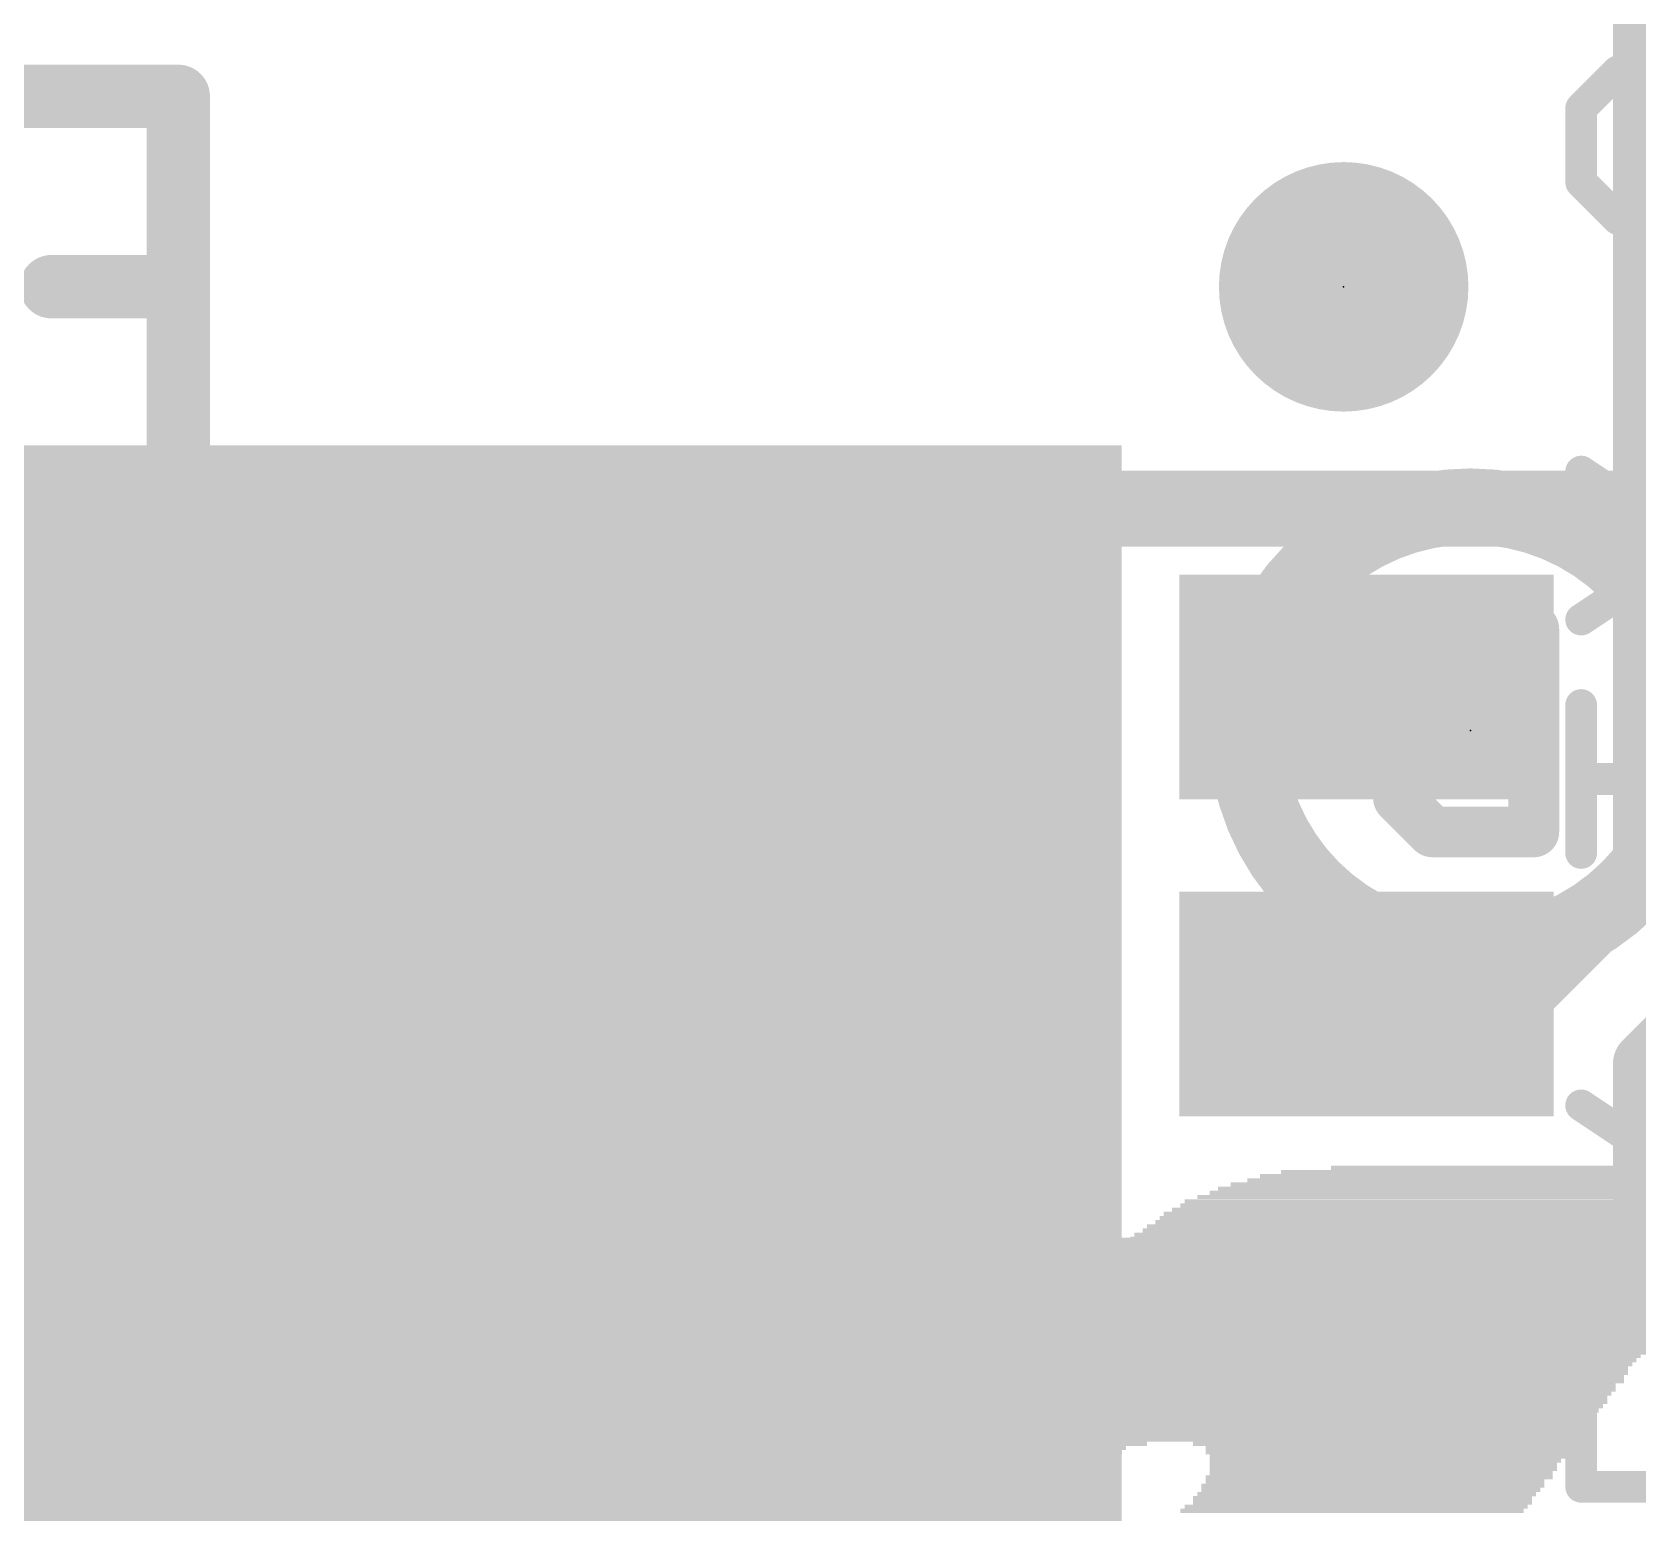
# Model space of a CAD drawing. Extents: x -8.2 to 30.2, y -5.3 to 52.8.
# Drawn here: x 15.95 to 22.39, y 32.68 to 38.61 of the extents above; entities that cross this region are included whole.
import ezdxf

# ---------------------------------------------------------------- set-up
doc = ezdxf.new("R2010")
doc.units = 0
for name, color, linetype in [('1', 12, 'CONTINUOUS'), ('16', 5, 'CONTINUOUS'), ('18', 110, 'CONTINUOUS'), ('21', 40, 'CONTINUOUS'), ('22', 6, 'CONTINUOUS'), ('23', 53, 'CONTINUOUS'), ('24', 53, 'CONTINUOUS')]:
    doc.layers.add(name, color=color, linetype=linetype)

# ---------------------------------------------------------------- blocks, each defined once
blk = doc.blocks.new('RECT')
blk.add_solid([(-0.5, -0.5), (0.5, -0.5), (-0.5, 0.5), (0.5, 0.5)])
blk = doc.blocks.new('PIE')
at = {"const_width": 0.5}
blk.add_lwpolyline([(0, -0.25, 1), (0, 0.25, 1), (0, -0.25)], format="xyb", dxfattribs=at)
blk = doc.blocks.new('ROUNDV')
at = {"const_width": 0.5}
blk.add_lwpolyline([(0, -0.25, 1), (0, 0.25, 1), (0, -0.25)], format="xyb", dxfattribs=at)

msp = doc.modelspace()

# ---------------------------------------------------------------- linework, layer by layer
at = {"layer": '1'}
for points, const_width in [([(22.4155, 35.2425), (22.4155, 39.6875)], 0.254), ([(0.127, 36.703), (25.527, 36.703)], 0.3048), ([(21.891, 34.718), (22.4155, 35.2425)], 0.254), ([(22.4155, 34.4805), (22.9235, 34.9885)], 0.254), ([(21.3, 34.718), (21.891, 34.718)], 0.254), ([(22.4155, 33.8455), (22.4155, 34.4805)], 0.254), ([(22.018, 33.448), (22.4155, 33.8455)], 0.254), ([(21.3, 33.448), (22.018, 33.448)], 0.254)]:
    msp.add_lwpolyline(points, dxfattribs=dict(at, const_width=const_width))
at = {"layer": '1', "const_width": 0.127}
for points in [[(22.4604, 35.1976, 1), (22.3706, 35.2874)], [(22.352, 35.2425, 1), (22.479, 35.2425)], [(21.3, 34.7815, 1), (21.3, 34.6545)], [(21.8461, 34.7629, 1), (21.9359, 34.6731)], [(21.891, 34.6545, 1), (21.891, 34.7815)], [(22.479, 34.4805, 1), (22.352, 34.4805)], [(22.3706, 34.5254, 1), (22.4604, 34.4356)], [(22.4604, 33.8006, 1), (22.3706, 33.8904)], [(22.352, 33.8455, 1), (22.479, 33.8455)], [(21.3, 33.5115, 1), (21.3, 33.3845)], [(21.9731, 33.4929, 1), (22.0629, 33.4031)], [(22.018, 33.3845, 1), (22.018, 33.5115)]]:
    msp.add_lwpolyline(points, format="xyb", dxfattribs=at)
at = {"layer": '16'}
for points, const_width in [([(0, 36.703), (25.4, 36.703)], 0.3048), ([(18.669, 32.258), (20.066, 33.655)], 0.254), ([(20.066, 33.655), (24.13, 33.655)], 0.254)]:
    msp.add_lwpolyline(points, dxfattribs=dict(at, const_width=const_width))
at = {"layer": '16', "const_width": 0.127}
for points in [[(20.066, 33.7185, 1), (20.066, 33.5915)], [(20.1109, 33.6101, 1), (20.0211, 33.6999)]]:
    msp.add_lwpolyline(points, format="xyb", dxfattribs=at)
at = {"layer": '21', "const_width": 0.127}
for points in [[(22.309, 38.4562), (22.1607, 38.3079)], [(22.4573, 38.4562), (22.309, 38.4562)], [(22.1607, 38.3079), (22.1607, 38.0113)], [(22.1607, 38.0113), (22.309, 37.863)], [(22.1607, 36.2585), (23.0505, 36.8517)], [(22.1607, 36.8517), (23.0505, 36.2585)], [(22.1607, 35.323), (22.1607, 35.9162)], [(23.0505, 35.6196), (22.1607, 35.6196)], [(22.1607, 33.7185), (23.0505, 34.3117)], [(22.1607, 34.3117), (23.0505, 33.7185)], [(22.1607, 33.2279), (22.309, 33.3762)], [(22.309, 33.3762), (22.6056, 33.3762)], [(22.1607, 32.783), (22.1607, 33.2279)], [(23.0505, 32.783), (22.1607, 32.783)]]:
    msp.add_lwpolyline(points, dxfattribs=at)
at = {"layer": '21', "const_width": 0.0635}
for points in [[(22.309, 38.4879, 1), (22.309, 38.4244)], [(22.3315, 38.4337, 1), (22.2866, 38.4786)], [(22.1925, 38.3079, 1), (22.129, 38.3079)], [(22.1383, 38.3303, 1), (22.1832, 38.2854)], [(22.1832, 38.0337, 1), (22.1383, 37.9888)], [(22.129, 38.0113, 1), (22.1925, 38.0113)], [(22.2866, 37.8405, 1), (22.3315, 37.8854)], [(22.1784, 36.8781, 1), (22.1431, 36.8253)], [(22.1431, 36.2849, 1), (22.1784, 36.2321)], [(22.1925, 35.9162, 1), (22.129, 35.9162)], [(22.1607, 35.6513, 1), (22.1607, 35.5878)], [(22.129, 35.323, 1), (22.1925, 35.323)], [(22.1784, 34.3381, 1), (22.1431, 34.2853)], [(22.1431, 33.7449, 1), (22.1784, 33.6921)], [(22.309, 33.4079, 1), (22.309, 33.3444)], [(22.3315, 33.3537, 1), (22.2866, 33.3986)], [(22.1925, 33.2279, 1), (22.129, 33.2279)], [(22.1383, 33.2503, 1), (22.1832, 33.2054)], [(22.1607, 32.8147, 1), (22.1607, 32.7512)], [(22.129, 32.783, 1), (22.1925, 32.783)]]:
    msp.add_lwpolyline(points, format="xyb", dxfattribs=at)
at = {"layer": '22'}
for points, const_width in [([(15.522, 38.3553), (16.5389, 38.3553)], 0.254), ([(16.5389, 38.3553), (16.5389, 36.83)], 0.254), ([(16.5389, 37.5926), (16.0305, 37.5926)], 0.254), ([(16.5389, 36.83), (15.522, 36.83)], 0.254), ([(21.5643, 36.2211), (21.4287, 36.0855)], 0.2032), ([(21.971, 36.2211), (21.5643, 36.2211)], 0.2032), ([(21.971, 35.4076), (21.971, 36.2211)], 0.2032), ([(21.4287, 36.0855), (21.4287, 35.9499)], 0.2032), ([(21.4287, 35.9499), (21.5643, 35.8143)], 0.2032), ([(21.5643, 35.8143), (21.4287, 35.6788)], 0.2032), ([(21.971, 35.8143), (21.5643, 35.8143)], 0.2032), ([(21.4287, 35.6788), (21.4287, 35.5432)], 0.2032), ([(21.4287, 35.5432), (21.5643, 35.4076)], 0.2032), ([(21.5643, 35.4076), (21.971, 35.4076)], 0.2032)]:
    msp.add_lwpolyline(points, dxfattribs=dict(at, const_width=const_width))
for points, const_width in [([(16.6024, 38.3553, 1), (16.4754, 38.3553)], 0.127), ([(16.5389, 38.2918, 1), (16.5389, 38.4188)], 0.127), ([(16.0305, 37.6561, 1), (16.0305, 37.5292)], 0.127), ([(16.5389, 37.5292, 1), (16.5389, 37.6561)], 0.127), ([(16.5389, 36.7665, 1), (16.5389, 36.8935)], 0.127), ([(16.4754, 36.83, 1), (16.6024, 36.83)], 0.127), ([(21.717, 34.916, 1), (21.717, 36.712, 1), (21.717, 34.916)], 0.3048), ([(21.5643, 36.2719, 1), (21.5643, 36.1703)], 0.1016), ([(21.6002, 36.1852, 1), (21.5283, 36.257)], 0.1016), ([(22.0218, 36.2211, 1), (21.9202, 36.2211)], 0.1016), ([(21.971, 36.1703, 1), (21.971, 36.2719)], 0.1016), ([(21.4795, 36.0855, 1), (21.3779, 36.0855)], 0.1016), ([(21.3928, 36.1214, 1), (21.4646, 36.0496)], 0.1016), ([(21.4646, 35.9858, 1), (21.3928, 35.914)], 0.1016), ([(21.3779, 35.9499, 1), (21.4795, 35.9499)], 0.1016), ([(21.5643, 35.8651, 1), (21.5643, 35.7635)], 0.1016), ([(21.6002, 35.7784, 1), (21.5283, 35.8503)], 0.1016), ([(21.971, 35.7635, 1), (21.971, 35.8651)], 0.1016), ([(21.5283, 35.7784, 1), (21.6002, 35.8503)], 0.1016), ([(21.4795, 35.6788, 1), (21.3779, 35.6788)], 0.1016), ([(21.3928, 35.7147, 1), (21.4646, 35.6428)], 0.1016), ([(21.4646, 35.5791, 1), (21.3928, 35.5073)], 0.1016), ([(21.3779, 35.5432, 1), (21.4795, 35.5432)], 0.1016), ([(21.5643, 35.4584, 1), (21.5643, 35.3568)], 0.1016), ([(21.5283, 35.3717, 1), (21.6002, 35.4435)], 0.1016), ([(21.9202, 35.4076, 1), (22.0218, 35.4076)], 0.1016), ([(21.971, 35.3568, 1), (21.971, 35.4584)], 0.1016)]:
    msp.add_lwpolyline(points, format="xyb", dxfattribs=dict(at, const_width=const_width))
at = {"layer": '23'}
msp.add_point((21.209, 37.592), dxfattribs=at)
at = {"layer": '24'}
msp.add_point((21.717, 35.814), dxfattribs=at)

# ---------------------------------------------------------------- block references
at = {"layer": '1'}
msp.add_blockref('PIE', (21.209, 37.592), dxfattribs=at)
at = {"layer": '1', "xscale": 1.5, "yscale": 0.9}
for p in [(21.3, 35.988), (21.3, 34.718), (21.3, 33.448)]:
    msp.add_blockref('RECT', p, dxfattribs=at)
at = {"layer": '18', "xscale": 0.9064, "yscale": 0.9064}
for p in [(19.304, 35.941), (19.304, 35.941), (15.748, 35.814), (15.748, 35.814), (19.431, 34.417), (19.431, 34.417), (16.637, 34.29), (16.637, 34.29), (18.161, 33.147), (18.161, 33.147)]:
    msp.add_blockref('ROUNDV', p, dxfattribs=at)
at = {"layer": '21', "xscale": 13.208, "yscale": 5.461}
msp.add_blockref('RECT', (13.716, 34.2265), dxfattribs=at)
at = {"layer": '22', "rotation": 180}
for p, xscale, yscale in [((19.0294, 35.7713), 0.3018, 0.0168), ((19.0378, 35.7881), 0.218, 0.0168), ((19.0378, 35.8049), 0.1844, 0.0167), ((19.0294, 35.7378), 0.3688, 0.0168), ((19.0378, 35.721), 0.3856, 0.0167), ((19.0295, 35.7546), 0.3353, 0.0167), ((19.0378, 35.654), 0.4862, 0.0168), ((19.0462, 35.6707), 0.4694, 0.0167), ((19.0379, 35.7043), 0.4191, 0.0168), ((19.0379, 35.6875), 0.4191, 0.0168), ((19.0546, 35.6037), 0.5532, 0.0168), ((19.0546, 35.5869), 0.5532, 0.0168), ((19.0462, 35.6372), 0.5029, 0.0168), ((19.0462, 35.6204), 0.5029, 0.0167), ((19.063, 35.5199), 0.6371, 0.0168), ((19.0546, 35.5534), 0.5867, 0.0168), ((19.063, 35.5367), 0.6035, 0.0167), ((19.063, 35.5701), 0.5699, 0.0167), ((19.0798, 35.4528), 0.7041, 0.0168), ((19.0713, 35.5031), 0.6538, 0.0168), ((19.0713, 35.4864), 0.6538, 0.0167), ((19.0797, 35.4696), 0.6706, 0.0168), ((19.0881, 35.4025), 0.7544, 0.0168), ((19.0965, 35.3858), 0.7712, 0.0167), ((19.0965, 35.4193), 0.7376, 0.0168), ((19.0798, 35.4361), 0.7041, 0.0167), ((19.1049, 35.3522), 0.8215, 0.0168), ((19.1049, 35.3355), 0.8215, 0.0167), ((19.0965, 35.369), 0.7712, 0.0168), ((19.1049, 35.302), 0.8549, 0.0167), ((19.1133, 35.2852), 0.8717, 0.0168), ((19.1217, 35.2684), 0.8885, 0.0168), ((19.1132, 35.3187), 0.8382, 0.0168), ((19.1301, 35.2014), 0.9723, 0.0167), ((19.1216, 35.2349), 0.922, 0.0168), ((19.13, 35.2181), 0.9388, 0.0168), ((19.13, 35.2517), 0.9052, 0.0167), ((19.1384, 35.1511), 1.0226, 0.0167), ((19.1468, 35.1343), 1.0394, 0.0168), ((19.1384, 35.1678), 0.989, 0.0168), ((19.1301, 35.1846), 0.9723, 0.0168), ((19.1635, 35.0673), 1.1064, 0.0167), ((19.1468, 35.1176), 1.0394, 0.0167), ((19.1552, 35.1008), 1.0561, 0.0168), ((19.1552, 35.084), 1.0561, 0.0168), ((19.1636, 35.0337), 1.1399, 0.0168), ((19.1636, 35.017), 1.1399, 0.0167), ((19.172, 35.0002), 1.1567, 0.0168), ((19.1635, 35.0505), 1.1064, 0.0168), ((19.1719, 34.9834), 1.1902, 0.0168), ((19.1803, 34.9667), 1.207, 0.0167), ((19.1803, 34.9499), 1.207, 0.0168), ((19.1887, 34.9331), 1.2238, 0.0168), ((19.1887, 34.8829), 1.2908, 0.0167), ((19.1887, 34.9164), 1.2573, 0.0167), ((19.1887, 34.8996), 1.2573, 0.0168), ((19.2055, 34.8158), 1.3579, 0.0168), ((19.1971, 34.8661), 1.3076, 0.0168), ((19.2055, 34.8493), 1.3243, 0.0168), ((19.2055, 34.8326), 1.3243, 0.0167), ((19.2138, 34.7655), 1.4082, 0.0168), ((19.2222, 34.7487), 1.425, 0.0168), ((19.2222, 34.7823), 1.3914, 0.0167), ((19.2055, 34.799), 1.3579, 0.0168), ((19.2306, 34.7152), 1.4752, 0.0168), ((19.2306, 34.6985), 1.4752, 0.0167), ((19.239, 34.6817), 1.492, 0.0168), ((19.2139, 34.732), 1.4417, 0.0167), ((19.239, 34.6314), 1.5591, 0.0168), ((19.239, 34.6146), 1.5591, 0.0168), ((19.2306, 34.6649), 1.5088, 0.0168), ((19.239, 34.6482), 1.5255, 0.0167), ((19.2474, 34.5643), 1.6093, 0.0168), ((19.2558, 34.5476), 1.6261, 0.0167), ((19.2474, 34.5979), 1.5759, 0.0167), ((19.2474, 34.5811), 1.5759, 0.0168), ((19.2558, 34.514), 1.6597, 0.0168), ((19.2558, 34.4973), 1.6597, 0.0167), ((19.2558, 34.5308), 1.6261, 0.0168), ((19.2474, 34.4805), 1.6764, 0.0168), ((19.2558, 34.4638), 1.6931, 0.0167), ((19.2642, 34.447), 1.7099, 0.0168), ((19.2642, 34.4302), 1.7099, 0.0168), ((19.2641, 34.4135), 1.7434, 0.0167), ((19.2641, 34.3967), 1.7434, 0.0168), ((19.2641, 34.3799), 1.7434, 0.0168), ((19.2725, 34.3632), 1.7602, 0.0167), ((19.2725, 34.3296), 1.7938, 0.0168), ((19.2725, 34.3129), 1.7938, 0.0167), ((19.2725, 34.2961), 1.7938, 0.0168), ((19.2725, 34.3464), 1.7602, 0.0168), ((19.2725, 34.2626), 1.8272, 0.0168), ((19.2725, 34.2458), 1.8272, 0.0168), ((19.2725, 34.2291), 1.8272, 0.0167), ((19.2642, 34.2794), 1.8105, 0.0167), ((19.2725, 34.2123), 1.8272, 0.0168), ((19.2809, 34.1955), 1.844, 0.0168), ((19.2809, 34.1788), 1.844, 0.0167), ((19.2809, 34.162), 1.844, 0.0168), ((19.2809, 34.1452), 1.8776, 0.0168), ((19.2809, 34.1285), 1.8776, 0.0167), ((19.2809, 34.1117), 1.8776, 0.0168), ((19.2809, 34.0949), 1.8776, 0.0168), ((19.2809, 34.0782), 1.8776, 0.0167), ((19.2809, 34.0614), 1.8776, 0.0168), ((19.2809, 34.0447), 1.8776, 0.0167), ((21.762, 34.0447), 1.6093, 0.0167), ((21.8207, 34.0614), 1.3243, 0.0168), ((19.2809, 34.0279), 1.8776, 0.0168), ((19.2809, 34.0111), 1.8776, 0.0168), ((19.2809, 33.9944), 1.8776, 0.0167), ((19.2893, 33.9776), 1.8943, 0.0168), ((21.6781, 33.9776), 1.9446, 0.0168), ((21.6949, 33.9944), 1.8776, 0.0167), ((21.7201, 34.0111), 1.7937, 0.0168), ((21.7369, 34.0279), 1.7267, 0.0168), ((19.2893, 33.9608), 1.8943, 0.0168), ((19.2893, 33.9441), 1.8943, 0.0167), ((19.2893, 33.9273), 1.8943, 0.0168), ((19.2893, 33.9105), 1.8943, 0.0168), ((21.6195, 33.9105), 2.1291, 0.0168), ((21.6279, 33.9273), 2.1123, 0.0168), ((21.6446, 33.9441), 2.0452, 0.0167), ((21.6614, 33.9608), 1.9781, 0.0168), ((19.2809, 33.877), 1.8776, 0.0168), ((19.2809, 33.8603), 1.8776, 0.0167), ((19.2893, 33.8938), 1.8943, 0.0167), ((19.2893, 33.8435), 1.8608, 0.0168), ((21.5776, 33.8435), 2.2463, 0.0168), ((21.5859, 33.8603), 2.2296, 0.0167), ((21.5943, 33.877), 2.2128, 0.0168), ((21.6111, 33.8938), 2.1793, 0.0167), ((19.2893, 33.8267), 1.8608, 0.0168), ((19.2893, 33.81), 1.8608, 0.0167), ((19.2893, 33.7932), 1.8608, 0.0168), ((19.2893, 33.7764), 1.8608, 0.0168), ((21.5273, 33.7764), 2.3469, 0.0168), ((21.5356, 33.7932), 2.3302, 0.0168), ((21.5524, 33.81), 2.2966, 0.0167), ((21.5608, 33.8267), 2.2799, 0.0168), ((19.2893, 33.7597), 1.8608, 0.0167), ((19.2893, 33.7429), 1.8608, 0.0168), ((19.2893, 33.7261), 1.8273, 0.0168), ((21.4938, 33.7261), 2.3805, 0.0168), ((21.5022, 33.7429), 2.3637, 0.0168), ((21.5189, 33.7597), 2.3637, 0.0167), ((19.2893, 33.7094), 1.8273, 0.0167), ((19.2977, 33.6926), 1.8105, 0.0168), ((19.2893, 33.6758), 1.7937, 0.0168), ((19.2893, 33.6591), 1.7937, 0.0167), ((21.4518, 33.6758), 2.3972, 0.0168), ((21.4518, 33.6591), 2.3972, 0.0167), ((21.4686, 33.6926), 2.3972, 0.0168), ((21.4854, 33.7094), 2.3973, 0.0167), ((19.2893, 33.6423), 1.7937, 0.0168), ((19.2893, 33.6256), 1.7602, 0.0167), ((19.2893, 33.6088), 1.7602, 0.0168), ((19.2893, 33.592), 1.7602, 0.0168), ((21.3932, 33.592), 2.4141, 0.0168), ((21.4267, 33.6256), 2.414, 0.0167), ((21.4183, 33.6088), 2.3972, 0.0168), ((21.4351, 33.6423), 2.3973, 0.0168), ((17.8727, 33.525), 0.4694, 0.0167), ((18.8702, 33.5753), 0.8885, 0.0167), ((18.8618, 33.5585), 0.8717, 0.0168), ((18.8618, 33.5417), 0.8382, 0.0168), ((18.8618, 33.525), 0.8382, 0.0167), ((19.7838, 33.5753), 0.7712, 0.0167), ((19.7838, 33.5585), 0.7376, 0.0168), ((19.7922, 33.5417), 0.7208, 0.0168), ((19.8006, 33.525), 0.6705, 0.0167), ((21.3513, 33.525), 2.3973, 0.0167), ((21.3764, 33.5585), 2.414, 0.0168), ((21.368, 33.5417), 2.3972, 0.0168), ((21.3848, 33.5753), 2.3973, 0.0167), ((17.8476, 33.4579), 0.922, 0.0168), ((17.8559, 33.4747), 0.8717, 0.0167), ((17.8643, 33.4914), 0.7544, 0.0168), ((17.8727, 33.5082), 0.57, 0.0168), ((18.8534, 33.5082), 0.8214, 0.0168), ((18.8534, 33.4914), 0.788, 0.0168), ((18.8618, 33.4747), 0.7712, 0.0167), ((18.8618, 33.4579), 0.7712, 0.0168), ((21.0076, 33.5082), 3.0846, 0.0168), ((21.0076, 33.4914), 3.051, 0.0168), ((20.9992, 33.4579), 3.0008, 0.0168), ((21.0076, 33.4747), 3.0175, 0.0167), ((17.8056, 33.3909), 1.2741, 0.0167), ((17.8141, 33.4076), 1.1903, 0.0168), ((17.8224, 33.4244), 1.14, 0.0168), ((17.8392, 33.4412), 1.0394, 0.0167), ((18.8702, 33.4412), 0.7544, 0.0167), ((18.8702, 33.4244), 0.7209, 0.0168), ((18.8702, 33.4076), 0.7209, 0.0168), ((18.8786, 33.3909), 0.7041, 0.0167), ((20.9992, 33.4412), 2.9672, 0.0167), ((20.9992, 33.4244), 2.9672, 0.0168), ((20.9992, 33.4076), 2.9337, 0.0168), ((20.9908, 33.3909), 2.917, 0.0167), ((17.7638, 33.3406), 1.5255, 0.0167), ((17.7805, 33.3573), 1.425, 0.0168), ((17.7889, 33.3741), 1.3746, 0.0168), ((18.887, 33.3741), 0.6873, 0.0168), ((18.887, 33.3573), 0.6873, 0.0168), ((18.8953, 33.3406), 0.6706, 0.0167), ((20.9908, 33.3741), 2.8834, 0.0168), ((20.9908, 33.3573), 2.8834, 0.0168), ((20.9909, 33.3406), 2.8499, 0.0167), ((17.6967, 33.2735), 1.8273, 0.0168), ((18.0404, 33.2903), 2.3805, 0.0167), ((17.7386, 33.307), 1.6428, 0.0168), ((17.747, 33.3238), 1.5926, 0.0168), ((18.9037, 33.3238), 0.6538, 0.0168), ((18.9121, 33.307), 0.637, 0.0168), ((18.9289, 33.2735), 0.6035, 0.0168), ((20.9825, 33.3238), 2.8331, 0.0168), ((20.9825, 33.307), 2.8331, 0.0168), ((20.9741, 33.2903), 2.8163, 0.0167), ((20.9741, 33.2735), 2.7829, 0.0168), ((17.9146, 33.2065), 2.632, 0.0167), ((17.9482, 33.2232), 2.5649, 0.0168), ((17.9649, 33.24), 2.5314, 0.0167), ((17.9901, 33.2567), 2.4811, 0.0168), ((20.9657, 33.2567), 2.7661, 0.0168), ((20.9657, 33.24), 2.7661, 0.0167), ((20.9573, 33.2232), 2.7493, 0.0168), ((20.9573, 33.2065), 2.7493, 0.0167), ((17.8056, 33.1394), 2.8499, 0.0168), ((17.8308, 33.1562), 2.7996, 0.0167), ((17.8644, 33.1729), 2.7325, 0.0168), ((17.8811, 33.1897), 2.699, 0.0168), ((20.9489, 33.1897), 2.699, 0.0168), ((20.9489, 33.1729), 2.699, 0.0168), ((20.9405, 33.1562), 2.6822, 0.0167), ((20.9322, 33.1394), 2.6655, 0.0168), ((17.7303, 33.0723), 3.0343, 0.0168), ((17.7302, 33.0891), 3.0008, 0.0168), ((17.7553, 33.1059), 2.9505, 0.0167), ((17.7805, 33.1226), 2.9002, 0.0168), ((20.9154, 33.0723), 2.5984, 0.0168), ((20.9406, 33.1226), 2.6487, 0.0168), ((20.9322, 33.1059), 2.6319, 0.0167), ((20.9238, 33.0891), 2.6151, 0.0168), ((17.68, 33.0053), 3.1349, 0.0168), ((17.6883, 33.0221), 3.1181, 0.0167), ((17.6967, 33.0388), 3.1014, 0.0168), ((17.7135, 33.0556), 3.0679, 0.0167), ((20.8986, 33.0221), 2.5649, 0.0167), ((20.9154, 33.0556), 2.5984, 0.0167), ((20.907, 33.0388), 2.5816, 0.0168), ((20.8903, 33.0053), 2.5481, 0.0168), ((17.6715, 32.955), 3.1851, 0.0168), ((17.68, 32.9382), 3.2019, 0.0168), ((17.6799, 32.9718), 3.1684, 0.0167), ((17.6883, 32.9885), 3.1516, 0.0168), ((20.0185, 32.955), 0.8046, 0.0168), ((19.9766, 32.9382), 0.7208, 0.0168), ((20.8819, 32.9885), 2.5313, 0.0168), ((20.8819, 32.9718), 2.5313, 0.0167), ((21.368, 32.955), 1.5256, 0.0168), ((21.3848, 32.9382), 1.4585, 0.0168), ((17.68, 32.9215), 3.2019, 0.0167), ((17.68, 32.9047), 3.2019, 0.0168), ((17.6883, 32.8879), 3.2186, 0.0168), ((19.9431, 32.9047), 0.6538, 0.0168), ((19.9683, 32.9215), 0.7041, 0.0167), ((19.918, 32.8879), 0.6035, 0.0168), ((21.3848, 32.9215), 1.4585, 0.0167), ((21.3848, 32.9047), 1.4249, 0.0168), ((21.3764, 32.8879), 1.4082, 0.0168), ((17.6799, 32.8712), 3.2354, 0.0167), ((17.6799, 32.8544), 3.2354, 0.0168), ((17.6883, 32.8376), 3.2522, 0.0168), ((17.6967, 32.8209), 3.269, 0.0167), ((19.876, 32.8544), 0.5532, 0.0168), ((19.8592, 32.8376), 0.5197, 0.0168), ((19.8509, 32.8209), 0.5029, 0.0167), ((19.9012, 32.8712), 0.5699, 0.0167), ((21.3512, 32.8209), 1.3914, 0.0167), ((21.368, 32.8712), 1.3914, 0.0167), ((21.368, 32.8544), 1.3914, 0.0168), ((21.3596, 32.8376), 1.3746, 0.0168), ((17.6967, 32.8041), 3.269, 0.0168), ((17.7135, 32.7874), 3.2689, 0.0167), ((17.7135, 32.7706), 3.2689, 0.0168), ((17.7218, 32.7538), 3.2857, 0.0168), ((19.7754, 32.7538), 0.4191, 0.0168), ((19.8257, 32.8041), 0.4862, 0.0168), ((19.8089, 32.7874), 0.4527, 0.0167), ((19.8006, 32.7706), 0.4359, 0.0168), ((21.301, 32.7538), 1.3579, 0.0168), ((21.3261, 32.7874), 1.3746, 0.0167), ((21.3178, 32.7706), 1.3579, 0.0168), ((21.3345, 32.8041), 1.3579, 0.0168), ((17.7386, 32.7371), 3.2858, 0.0167), ((17.7553, 32.7035), 3.2857, 0.0168), ((17.747, 32.7203), 3.269, 0.0168), ((17.7806, 32.6868), 3.3025, 0.0167), ((19.7168, 32.6868), 0.4023, 0.0167), ((19.7335, 32.7035), 0.4024, 0.0168), ((19.7671, 32.7371), 0.4023, 0.0167), ((19.7671, 32.7203), 0.4023, 0.0168), ((21.2423, 32.6868), 1.3747, 0.0167), ((21.2591, 32.7035), 1.3747, 0.0168), ((21.2842, 32.7371), 1.3579, 0.0167), ((21.2842, 32.7203), 1.3579, 0.0168)]:
    msp.add_blockref('RECT', p, dxfattribs=dict(at, xscale=xscale, yscale=yscale))

doc.saveas('drawing.dxf')
